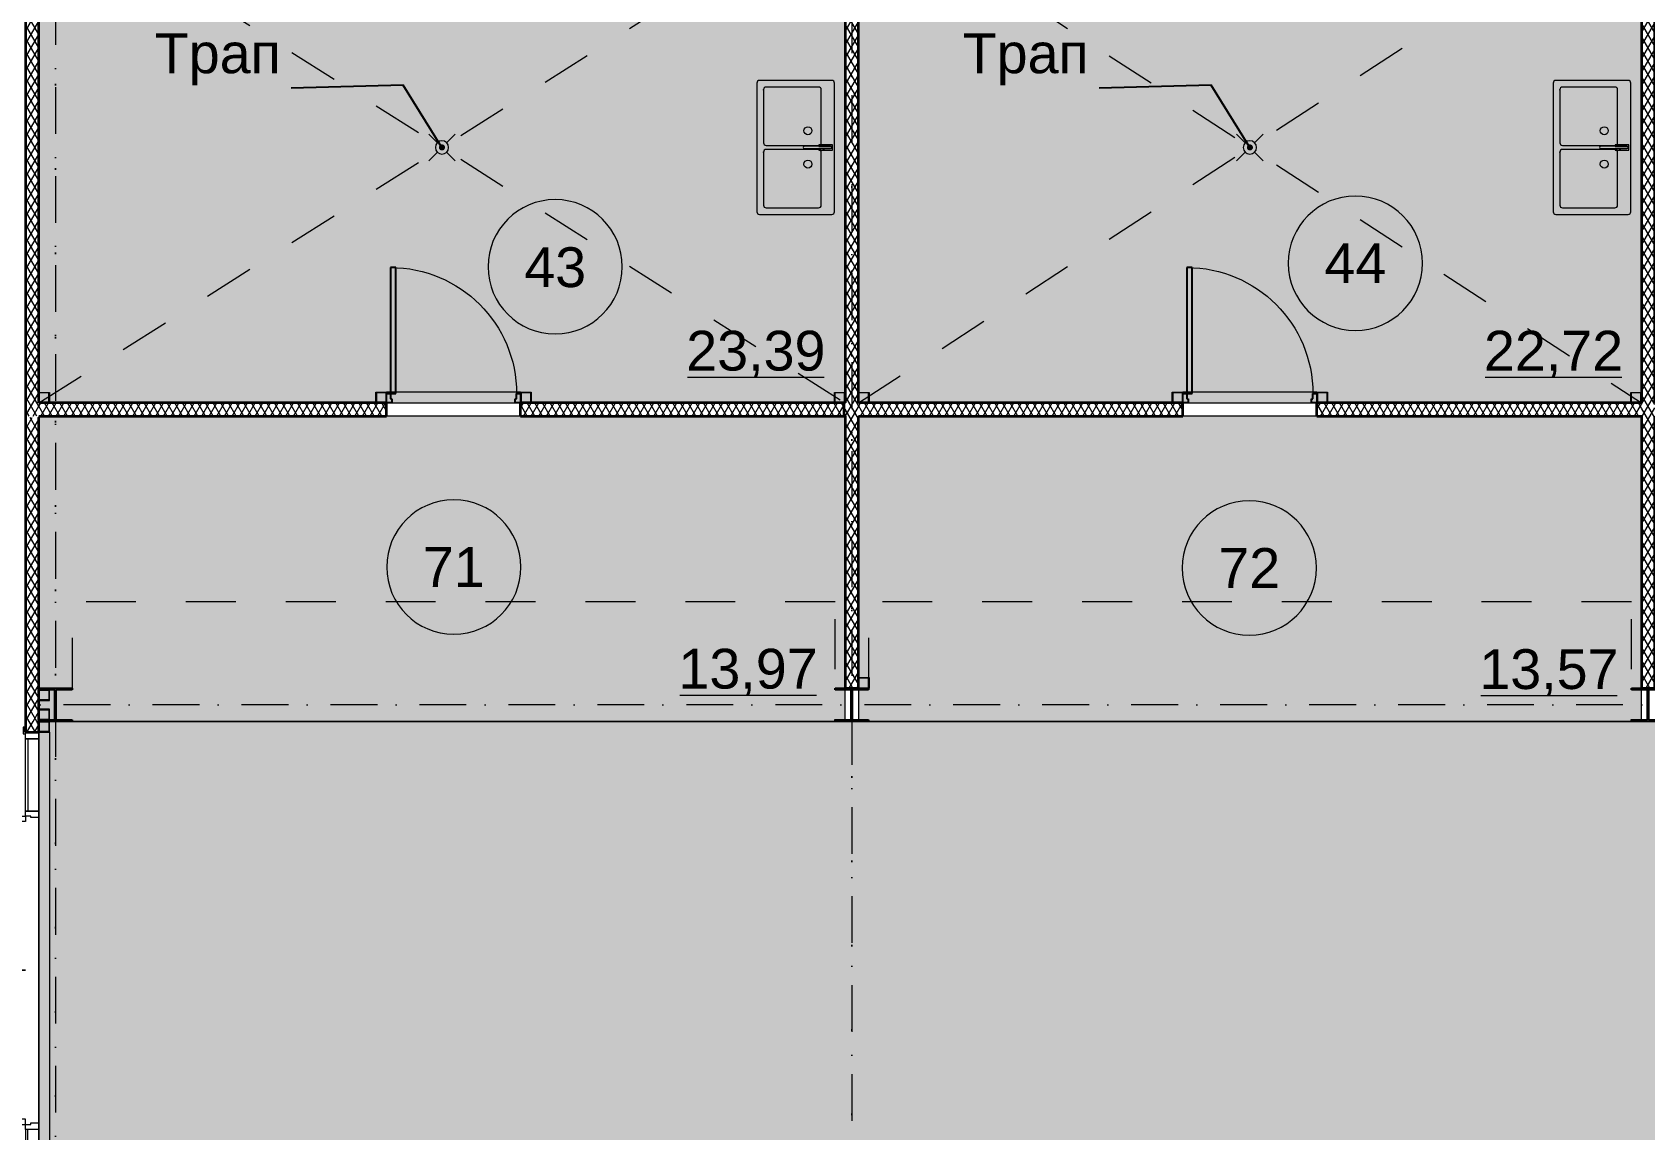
# Model space of a CAD drawing. Header units: millimetres. Extents: x -10605 to 104127, y -15987 to 52426.
# Drawn here: x 51825 to 63975, y 18799 to 27068 of the extents above; entities that cross this region are included whole.
import ezdxf
from ezdxf.enums import TextEntityAlignment as Align

# ---------------------------------------------------------------- set-up
doc = ezdxf.new("R2010")
doc.units = ezdxf.units.MM
doc.header["$MEASUREMENT"] = 0
for name, pattern in [('Dot & Dashed', [670.277762, 352.777767, -176.388884, 0, -141.111112]), ('roto_dd', [752.592, 376.296, -376.296]), ('Крупный пунктир', [634.99999, 0, -634.99999])]:
    doc.linetypes.add(name, pattern=pattern)
for name, color, linetype in [('Двери Archicad', 7, 'Continuous'), ('Зоны', 7, 'Continuous'), ('Металлический каркас здания', 7, 'Continuous'), ('Оси', 7, 'Continuous'), ('Стены', 7, 'Continuous')]:
    doc.layers.add(name, color=color, linetype=linetype)
for name, color, linetype, lineweight in [('Двери Archicad_Ном._пера__3', 7, 'Continuous', 0), ('Двери Archicad_Ном._пера__97', 7, 'Continuous', 35), ('Двери Archicad_Ном._пера__98', 7, 'Continuous', 25), ('Зоны_Ном._пера__38', 171, 'Continuous', 20), ('Зоны_Ном._пера__91', 255, 'Continuous', 0), ('Мебель и  оборудование_Ном._пера__200', 7, 'Continuous', 0), ('Мебель и  оборудование_Ном._пера__99', 7, 'Continuous', 15), ('Металлический каркас здания_Ном._пера__98', 7, 'Continuous', 25), ('Металлический каркас здания_Ном._пера__99', 7, 'Continuous', 15), ('Оси_Ном._пера__200', 7, 'Continuous', 0), ('Паспорта Зон Archicad_Ном._пера__100', 7, 'Continuous', 9), ('Сантехника_Ном._пера__99', 7, 'Continuous', 15), ('Стены _Ном._пера__97', 7, 'Continuous', 35)]:
    doc.layers.add(name, color=color, linetype=linetype, lineweight=lineweight)
doc.layers.add('Зоны_Ном._пера__2', color=7, linetype='Continuous', lineweight=0, true_color=0xc2747474)
doc.styles.add('РЎР“Р•РќР•Р\xa0РР\xa0_РЎРўРР›Р¬_1', font='arial.ttf')
doc.dimstyles.new('СГЕНЕРИР_СТИЛЬ__1', dxfattribs={"dimtxt": 0.18, "dimasz": 91.2, "dimexe": 0.18, "dimexo": 0.0625, "dimgap": 0.09, "dimtad": 0, "dimtih": 1, "dimtoh": 1, "dimdec": 4, "dimzin": 0, "dimdsep": 46, "dimcen": 0.09, "dimadec": 0, "dimazin": 0, "dimtfac": 1, "dimtdec": 4, "dimtmove": 0, "dimatfit": 3, "dimldrblk": 'ARROWHEAD_11', "dimfxl": 1, "dimtolj": 1, "dimtzin": 0, "dimarcsym": 0})
pattern_1 = [(90, (0, 0), (-60, 0), [])]
pattern_2 = [(60, (0, 0), (-43.30127, 25), []), (120, (0, 0), (43.30127, 25), [])]

# ---------------------------------------------------------------- blocks, each defined once
blk = doc.blocks.new('Колонна SHS ГК 27')
at = {"layer": 'Металлический каркас здания_Ном._пера__99', "linetype": 'Continuous', "lineweight": 0, "true_color": 0xffffff}
h = blk.add_hatch(dxfattribs=at)
h.set_pattern_fill('Barabбs_tйglakц_бllу', style=0, pattern_type=2)
h.set_pattern_definition(pattern_1)
h.paths.add_polyline_path([(-40, -40), (40, -40), (40, 40), (-40, 40)])
h.paths.add_polyline_path([(-36.4, -36.4), (-36.4, 36.4), (36.4, 36.4), (36.4, -36.4)], flags=0)
at = {"layer": 'Металлический каркас здания_Ном._пера__99', "color": 7, "linetype": 'Continuous', "lineweight": 15}
for p, q in [((40, 40), (-40, 40)), ((-40, 40), (-40, -40)), ((-36.4, -36.4), (-36.4, 36.4)), ((-36.4, 36.4), (36.4, 36.4)), ((36.4, 36.4), (36.4, -36.4)), ((40, -40), (40, 40)), ((-40, -40), (40, -40)), ((36.4, -36.4), (-36.4, -36.4))]:
    blk.add_line(p, q, dxfattribs=at)
blk = doc.blocks.new('Труба Квадратного Сечения ГК SHS 27_5')
at = {"layer": 'Металлический каркас здания_Ном._пера__99', "color": 7, "linetype": 'Continuous', "lineweight": 15}
for p, q in [((505, 40), (0, 40)), ((0, 40), (0, 0)), ((0, 0), (0, -40)), ((1010, 40), (505, 40)), ((1010, 0), (1010, 40)), ((1010, -40), (1010, 0)), ((0, -40), (505, -40)), ((505, -40), (1010, -40))]:
    blk.add_line(p, q, dxfattribs=at)
blk = doc.blocks.new('Труба Квадратного Сечения ГК SHS 27_9')
at = {"layer": 'Металлический каркас здания_Ном._пера__99', "color": 7, "linetype": 'Continuous', "lineweight": 15}
for p, q in [((1795, 40), (0, 40)), ((0, 40), (0, 0)), ((0, 0), (0, -40)), ((3590, 40), (1795, 40)), ((3590, 0), (3590, 40)), ((3590, -40), (3590, 0)), ((0, -40), (1795, -40)), ((1795, -40), (3590, -40))]:
    blk.add_line(p, q, dxfattribs=at)
blk = doc.blocks.new('Зона подготовки товара_43_62', base_point=(54850, 26475))
at = {"layer": 'Зоны', "linetype": 'Continuous', "lineweight": 0, "true_color": 0x3f3f3f}
blk.add_hatch(color=250, dxfattribs=at).paths.add_polyline_path([(51875, 24275), (57950, 24275), (57950, 28125), (51875, 28125)])
at = {"layer": 'Паспорта Зон Archicad_Ном._пера__100', "color": 7, "linetype": 'Continuous', "lineweight": 9}
blk.add_line((56762, 24470), (57791, 24470), dxfattribs=at)
for start, end in [(0, 180), (180, 0)]:
    blk.add_arc((55765, 25301), 506, start, end, dxfattribs=at)
at = {"layer": 'Паспорта Зон Archicad_Ном._пера__100', "color": 7, "lineweight": 9, "style": 'РЎР“Р•РќР•Р\xa0РР\xa0_РЎРўРР›Р¬_1'}
for tag, p in [('ROOM_NUMBER', (55765, 25298)), ('ROOM_AREA', (57277, 24669))]:
    blk.add_attdef(tag, text='', height=300, dxfattribs=at).set_placement(p, align=Align.MIDDLE_CENTER)
blk = doc.blocks.new('Зона подготовки товара_44_63', base_point=(61000, 26475))
at = {"layer": 'Зоны', "linetype": 'Continuous', "lineweight": 0, "true_color": 0x3f3f3f}
blk.add_hatch(color=250, dxfattribs=at).paths.add_polyline_path([(63950, 28125), (58050, 28125), (58050, 24275), (63950, 24275)])
at = {"layer": 'Паспорта Зон Archicad_Ном._пера__100', "color": 7, "linetype": 'Continuous', "lineweight": 9}
blk.add_line((62773, 24470), (63802, 24470), dxfattribs=at)
for start, end in [(0, 180), (180, 0)]:
    blk.add_arc((61795, 25328), 506, start, end, dxfattribs=at)
at = {"layer": 'Паспорта Зон Archicad_Ном._пера__100', "color": 7, "lineweight": 9, "style": 'РЎР“Р•РќР•Р\xa0РР\xa0_РЎРўРР›Р¬_1'}
for tag, p in [('ROOM_NUMBER', (61795, 25328)), ('ROOM_AREA', (63288, 24669))]:
    blk.add_attdef(tag, text='', height=300, dxfattribs=at).set_placement(p, align=Align.MIDDLE_CENTER)
blk = doc.blocks.new('Торговый зал_98_102', base_point=(66243, 20776))
at = {"layer": 'Зоны_Ном._пера__2', "linetype": 'Continuous', "lineweight": 0, "true_color": 0x1d1d1d}
blk.add_hatch(color=250, dxfattribs=at).paths.add_polyline_path([(51875, 18125), (93775, 18125), (93775, 21875), (51875, 21875)])
at = {"layer": 'Паспорта Зон Archicad_Ном._пера__100', "color": 7, "lineweight": 9, "style": 'РЎР“Р•РќР•Р\xa0РР\xa0_РЎРўРР›Р¬_1'}
for tag, p in [('ROOM_NUMBER', (66583, 20581)), ('ROOM_AREA', (93029, 18555))]:
    blk.add_attdef(tag, text='', height=300, dxfattribs=at).set_placement(p, align=Align.MIDDLE_CENTER)
blk = doc.blocks.new('Выставочная зона_71_125', base_point=(56272, 23607))
at = {"layer": 'Зоны_Ном._пера__38', "linetype": 'Continuous', "lineweight": 0, "true_color": 0x1f1f3f}
blk.add_hatch(color=179, dxfattribs=at).paths.add_polyline_path([(57950, 24175), (51875, 24175), (51875, 21875), (57950, 21875)])
at = {"layer": 'Паспорта Зон Archicad_Ном._пера__100', "color": 7, "linetype": 'Continuous', "lineweight": 9}
blk.add_line((56704, 22072), (57734, 22072), dxfattribs=at)
for start, end in [(0, 180), (180, 0)]:
    blk.add_arc((55002, 23038), 506, start, end, dxfattribs=at)
at = {"layer": 'Паспорта Зон Archicad_Ном._пера__100', "color": 7, "lineweight": 9, "style": 'РЎР“Р•РќР•Р\xa0РР\xa0_РЎРўРР›Р¬_1'}
for tag, p in [('ROOM_NUMBER', (55002, 23038)), ('ROOM_AREA', (57219, 22272))]:
    blk.add_attdef(tag, text='', height=300, dxfattribs=at).set_placement(p, align=Align.MIDDLE_CENTER)
blk = doc.blocks.new('Выставочная зона_72_126', base_point=(62217, 23619))
at = {"layer": 'Зоны_Ном._пера__38', "linetype": 'Continuous', "lineweight": 0, "true_color": 0x1f1f3f}
blk.add_hatch(color=179, dxfattribs=at).paths.add_polyline_path([(58050, 24175), (58050, 21875), (63950, 21875), (63950, 24175)])
at = {"layer": 'Паспорта Зон Archicad_Ном._пера__100', "color": 7, "linetype": 'Continuous', "lineweight": 9}
blk.add_line((62739, 22069), (63768, 22069), dxfattribs=at)
for start, end in [(0, 180), (180, 0)]:
    blk.add_arc((60995, 23031), 506, start, end, dxfattribs=at)
at = {"layer": 'Паспорта Зон Archicad_Ном._пера__100', "color": 7, "lineweight": 9, "style": 'РЎР“Р•РќР•Р\xa0РР\xa0_РЎРўРР›Р¬_1'}
for tag, p in [('ROOM_NUMBER', (60995, 23031)), ('ROOM_AREA', (63253, 22269))]:
    blk.add_attdef(tag, text='', height=300, dxfattribs=at).set_placement(p, align=Align.MIDDLE_CENTER)
blk = doc.blocks.new('Двупольная Дверь с Боковыми Панелями и Фрамугой 27')
at = {"layer": 'Двери Archicad_Ном._пера__3', "color": 7, "linetype": 'Continuous', "lineweight": 0}
for p, q in [((-1162, 1162), (-1162, 1092)), ((-1122, 1162), (-1162, 1162)), ((-1122, 1092), (-1122, 1162)), ((1122, 1092), (1122, 1162)), ((1122, 1162), (1162, 1162)), ((1162, 1162), (1162, 1092)), ((-1162, 1092), (-1122, 1092)), ((-1142, 1092), (-1142, 70)), ((1162, 1092), (1122, 1092)), ((1142, 1092), (1142, 70)), ((-1832, 0), (-1832, 19)), ((-1832, 19), (-1782, 19)), ((-1782, 0), (-1832, 0)), ((-1795, 0), (-1832, 0)), ((-1795, 0), (-1832, 0)), ((-1745, 0), (-1795, 0)), ((-1795, 0), (-1795, -100)), ((-1795, 0), (-1795, -100)), ((-1795, 0), (-1795, -100)), ((-1782, 19), (-1782, 0)), ((-1745, -100), (-1745, 0)), ((-1162, 0), (-1200, 0)), ((-1200, 0), (-1200, -100)), ((-1122, 70), (-1162, 70)), ((-1162, 70), (-1162, 0)), ((-1162, -40), (-1162, 0)), ((-1162, 0), (-1122, 0)), ((-1122, 0), (-1122, 70)), ((1122, 0), (1122, 70)), ((1122, 70), (1162, 70)), ((1162, 0), (1122, 0)), ((1162, 70), (1162, 0)), ((1200, 0), (1162, 0)), ((1162, 0), (1162, -40)), ((1200, -100), (1200, 0)), ((1795, 0), (1745, 0)), ((1745, 0), (1745, -100)), ((1782, 19), (1832, 19)), ((1782, 0), (1782, 19)), ((1832, 0), (1782, 0)), ((1795, -100), (1795, 0)), ((1795, 0), (1795, -100)), ((1795, 0), (1795, -100)), ((1795, 0), (1832, 0)), ((1795, 0), (1832, 0)), ((1832, 19), (1832, 0)), ((-1795, -100), (-1745, -100)), ((-1745, -18), (-1200, -18)), ((-1200, -100), (-1745, -100)), ((-1200, -100), (-1150, -100)), ((-1150, -40), (-1162, -40)), ((-1150, -100), (-1150, -40)), ((1162, -40), (1150, -40)), ((1150, -40), (1150, -100)), ((1150, -100), (1200, -100)), ((1745, -18), (1200, -18)), ((1745, -100), (1200, -100)), ((1745, -100), (1795, -100))]:
    blk.add_line(p, q, dxfattribs=at)
at = {"layer": 'Двери Archicad_Ном._пера__3', "color": 7, "linetype": 'Continuous', "lineweight": 0, "flags": 128}
for points in [[(-1162, 1092), (-1162, 70), (-1142, 70), (-1142, 1092)], [(-1142, 1092), (-1142, 70), (-1122, 70), (-1122, 1092)], [(1142, 1092), (1142, 70), (1122, 70), (1122, 1092)], [(1162, 1092), (1162, 70), (1142, 70), (1142, 1092)], [(-1200, 0), (-1745, 0), (-1745, -100), (-1200, -100)], [(1745, -100), (1200, -100), (1200, 0), (1745, 0)]]:
    blk.add_lwpolyline(points, close=True, dxfattribs=at)
at = {"layer": 'Двери Archicad_Ном._пера__3', "color": 7, "linetype": 'Continuous', "lineweight": 0}
for centre, start, end in [((-1162, 0), 0, 90), ((1162, 0), 90, 180)]:
    blk.add_arc(centre, 1162, start, end, dxfattribs=at)
blk = doc.blocks.new('Стена_15', base_point=(51875, 21875))
at = {"layer": 'Стены', "linetype": 'Continuous', "lineweight": 0, "true_color": 0x000000}
h = blk.add_hatch(dxfattribs=at)
h.set_pattern_fill('Batt_Insulation__3_', color=18, style=0, pattern_type=2)
h.set_pattern_definition(pattern_2)
h.paths.add_polyline_path([(51775, 21795), (51875, 21795), (51875, 21875), (51775, 21875)])
h = blk.add_hatch(dxfattribs=at)
h.set_pattern_fill('Batt_Insulation__3_', color=18, style=0, pattern_type=2)
h.set_pattern_definition(pattern_2)
h.paths.add_polyline_path([(51775, 15835), (51875, 15835), (51875, 18205), (51775, 18205)])
h = blk.add_hatch(dxfattribs=at)
h.set_pattern_fill('Batt_Insulation__3_', color=18, style=0, pattern_type=2)
h.set_pattern_definition(pattern_2)
h.paths.add_polyline_path([(51775, 15825), (51775, 11775), (51875, 11775), (51875, 15825)])
at = {"layer": 'Стены _Ном._пера__97', "color": 7, "linetype": 'Continuous', "lineweight": 35}
for p, q in [((51775, 21795), (51775, 21832)), ((51775, 21795), (51875, 21795)), ((51775, 18205), (51775, 18168)), ((51775, 18205), (51875, 18205))]:
    blk.add_line(p, q, dxfattribs=at)
at = {"layer": 'Стены _Ном._пера__97', "color": 7, "linetype": 'Continuous', "lineweight": 35, "flags": 128}
for points in [[(51775, 21875), (51775, 21795)], [(51875, 21795), (51875, 21875)], [(51775, 18205), (51775, 11875)], [(51875, 15835), (51875, 18205)], [(51875, 11875), (51875, 15725)]]:
    blk.add_lwpolyline(points, dxfattribs=at)
at = {"layer": 'Двери Archicad_Ном._пера__3', "color": 7, "linetype": 'Continuous', "lineweight": 0, "xscale": -1, "zscale": 1000, "rotation": 90}
blk.add_blockref('Двупольная Дверь с Боковыми Панелями и Фрамугой 27', (51775, 20000), dxfattribs=at)
blk = doc.blocks.new('Однопольная Дверь 27_2')
at = {"layer": 'Двери Archicad_Ном._пера__3', "color": 7, "linetype": 'Continuous', "lineweight": 0}
blk.add_arc((475, 0), 950, 90, 180, dxfattribs=at)
at = {"layer": 'Двери Archicad_Ном._пера__97', "color": 7, "linetype": 'Continuous', "lineweight": 35}
for p, q in [((-505, -170), (-505, -70)), ((505, -170), (505, -70))]:
    blk.add_line(p, q, dxfattribs=at)
at = {"layer": 'Двери Archicad_Ном._пера__98', "color": 7, "linetype": 'Continuous', "lineweight": 25}
for p, q in [((435, 0), (435, 950)), ((435, 950), (475, 950)), ((475, 950), (475, 0)), ((-475, 0), (-505, 0)), ((-505, 0), (-505, -70)), ((-475, -40), (-475, 0)), ((475, 0), (435, 0)), ((505, 0), (475, 0)), ((475, 0), (475, -40)), ((505, -70), (505, 0)), ((-505, -70), (-465, -70)), ((-465, -40), (-475, -40)), ((-465, -70), (-465, -40)), ((475, -40), (465, -40)), ((465, -40), (465, -70)), ((465, -70), (505, -70))]:
    blk.add_line(p, q, dxfattribs=at)
blk = doc.blocks.new('Стена_108', base_point=(93825, 24225))
at = {"layer": 'Стены', "linetype": 'Continuous', "lineweight": 0, "true_color": 0x000000}
h = blk.add_hatch(dxfattribs=at)
h.set_pattern_fill('Batt_Insulation__3_', color=18, style=0, pattern_type=2)
h.set_pattern_definition(pattern_2)
h.paths.add_polyline_path([(54495, 24275), (51875, 24275), (51875, 24175), (54495, 24175)])
h = blk.add_hatch(dxfattribs=at)
h.set_pattern_fill('Batt_Insulation__3_', color=18, style=0, pattern_type=2)
h.set_pattern_definition(pattern_2)
h.paths.add_polyline_path([(57940, 24275), (55505, 24275), (55505, 24175), (57940, 24175)])
h = blk.add_hatch(dxfattribs=at)
h.set_pattern_fill('Batt_Insulation__3_', color=18, style=0, pattern_type=2)
h.set_pattern_definition(pattern_2)
h.paths.add_polyline_path([(57950, 24175), (57950, 24275), (57940, 24275), (57940, 24175)])
h = blk.add_hatch(dxfattribs=at)
h.set_pattern_fill('Batt_Insulation__3_', color=18, style=0, pattern_type=2)
h.set_pattern_definition(pattern_2)
h.paths.add_polyline_path([(60495, 24275), (58050, 24275), (58050, 24175), (60495, 24175)])
h = blk.add_hatch(dxfattribs=at)
h.set_pattern_fill('Batt_Insulation__3_', color=18, style=0, pattern_type=2)
h.set_pattern_definition(pattern_2)
h.paths.add_polyline_path([(63950, 24275), (61505, 24275), (61505, 24175), (63950, 24175)])
at = {"layer": 'Стены _Ном._пера__97', "color": 7, "linetype": 'Continuous', "lineweight": 35}
for p, q in [((54495, 24175), (54495, 24275)), ((55505, 24175), (55505, 24275)), ((57940, 24275), (57940, 24175)), ((60495, 24175), (60495, 24275)), ((61505, 24175), (61505, 24275))]:
    blk.add_line(p, q, dxfattribs=at)
at = {"layer": 'Стены _Ном._пера__97', "color": 7, "linetype": 'Continuous', "lineweight": 35, "flags": 128}
for points in [[(54495, 24275), (51875, 24275)], [(57940, 24275), (55505, 24275)], [(60495, 24275), (58050, 24275)], [(63950, 24275), (61505, 24275)], [(51875, 24175), (54495, 24175)], [(55505, 24175), (57940, 24175)], [(58050, 24175), (60495, 24175)], [(61505, 24175), (63950, 24175)]]:
    blk.add_lwpolyline(points, dxfattribs=at)
at = {"layer": 'Двери Archicad', "color": 7, "linetype": 'Continuous', "lineweight": 50, "xscale": -1, "zscale": 1000}
for p in [(55000, 24345), (61000, 24345)]:
    blk.add_blockref('Однопольная Дверь 27_2', p, dxfattribs=at)
blk = doc.blocks.new('Стена_127', base_point=(64000, 22125))
at = {"layer": 'Стены', "linetype": 'Continuous', "lineweight": 0, "true_color": 0x000000}
h = blk.add_hatch(dxfattribs=at)
h.set_pattern_fill('Batt_Insulation__3_', color=18, style=0, pattern_type=2)
h.set_pattern_definition(pattern_2)
h.paths.add_polyline_path([(64050, 22125), (64050, 27875), (63950, 27875), (63950, 22125)])
at = {"layer": 'Стены _Ном._пера__97', "color": 7, "linetype": 'Continuous', "lineweight": 35, "flags": 128}
for points in [[(64050, 27875), (63950, 27875)], [(63950, 27875), (63950, 24275)], [(64050, 24275), (64050, 27875)], [(63950, 24175), (63950, 22125)], [(64050, 22125), (64050, 24175)], [(63950, 22125), (64050, 22125)]]:
    blk.add_lwpolyline(points, dxfattribs=at)
blk = doc.blocks.new('Стена_130', base_point=(58000, 22125))
at = {"layer": 'Стены', "linetype": 'Continuous', "lineweight": 0, "true_color": 0x000000}
h = blk.add_hatch(dxfattribs=at)
h.set_pattern_fill('Batt_Insulation__3_', color=18, style=0, pattern_type=2)
h.set_pattern_definition(pattern_2)
h.paths.add_polyline_path([(58050, 22125), (58050, 27875), (57950, 27875), (57950, 22125)])
at = {"layer": 'Стены _Ном._пера__97', "color": 7, "linetype": 'Continuous', "lineweight": 35, "flags": 128}
for points in [[(58050, 27875), (57950, 27875)], [(57950, 27875), (57950, 24275)], [(58050, 24275), (58050, 27875)], [(57950, 24175), (57950, 22125)], [(58050, 22125), (58050, 24175)], [(57950, 22125), (58050, 22125)]]:
    blk.add_lwpolyline(points, dxfattribs=at)
blk = doc.blocks.new('Стена_309', base_point=(51875, 28225))
at = {"layer": 'Стены', "linetype": 'Continuous', "lineweight": 0, "true_color": 0x000000}
h = blk.add_hatch(dxfattribs=at)
h.set_pattern_fill('Batt_Insulation__3_', color=18, style=0, pattern_type=2)
h.set_pattern_definition(pattern_2)
h.paths.add_polyline_path([(51875, 24175), (51875, 28225), (51775, 28225), (51775, 24175)])
h = blk.add_hatch(dxfattribs=at)
h.set_pattern_fill('Batt_Insulation__3_', color=18, style=0, pattern_type=2)
h.set_pattern_definition(pattern_2)
h.paths.add_polyline_path([(51775, 24165), (51775, 21875), (51875, 21875), (51875, 24165)])
at = {"layer": 'Стены _Ном._пера__97', "color": 7, "linetype": 'Continuous', "lineweight": 35, "flags": 128}
for points in [[(51775, 28125), (51775, 21875)], [(51875, 24275), (51875, 28125)], [(51875, 21875), (51875, 24165)]]:
    blk.add_lwpolyline(points, dxfattribs=at)
blk = doc.blocks.new('Колонна Универсальная 27')
at = {"layer": 'Металлический каркас здания_Ном._пера__98', "linetype": 'Continuous', "lineweight": 0, "true_color": 0xffffff}
h = blk.add_hatch(dxfattribs=at)
h.set_pattern_fill('Barabбs_tйglakц_бllу', style=0, pattern_type=2)
h.set_pattern_definition(pattern_1)
h.paths.add_polyline_path([(-125, -125), (125, -125), (125, -113), (4, -113), (4, 113), (125, 113), (125, 125), (-125, 125), (-125, 113), (-4, 113), (-4, -113), (-125, -113)])
at = {"layer": 'Металлический каркас здания_Ном._пера__98', "color": 7, "linetype": 'Continuous', "lineweight": 25}
for p, q in [((125, 125), (-125, 125)), ((-125, 125), (-125, 113)), ((125, 113), (125, 125)), ((-125, 113), (-4, 113)), ((-4, 113), (-4, -113)), ((4, -113), (4, 113)), ((4, 113), (125, 113)), ((-4, -113), (-125, -113)), ((-125, -113), (-125, -125)), ((125, -113), (4, -113)), ((125, -125), (125, -113)), ((-125, -125), (125, -125))]:
    blk.add_line(p, q, dxfattribs=at)
blk = doc.blocks.new('Стандартный Маркер Сетки')
at = {"layer": 'Оси_Ном._пера__200', "color": 7, "linetype": 'Dot & Dashed', "lineweight": 0}
blk.add_line((0, 0), (107805, 0), dxfattribs=at)
at = {"layer": 'Оси_Ном._пера__200', "color": 7, "lineweight": 0, "style": 'РЎР“Р•РќР•Р\xa0РР\xa0_РЎРўРР›Р¬_1'}
blk.add_attdef('AC_MarkerText_1', text='', height=300, dxfattribs=at).set_placement((108205, 150), align=Align.TOP_CENTER)
blk = doc.blocks.new('Двутавp К 26020-83 27_4')
at = {"layer": 'Металлический каркас здания_Ном._пера__98', "color": 7, "linetype": 'Крупный пунктир', "lineweight": 25}
blk.add_line((0, 0), (39750, 0), dxfattribs=at)
blk = doc.blocks.new('Двутавp К 26020-83 27')
at = {"layer": 'Металлический каркас здания_Ном._пера__98', "color": 7, "linetype": 'Крупный пунктир', "lineweight": 25}
blk.add_line((0, 0), (39875, 0), dxfattribs=at)
blk = doc.blocks.new('Мойка Обычная 27')
at = {"layer": 'Сантехника_Ном._пера__99', "color": 7, "linetype": 'Continuous', "lineweight": 15}
for p, q in [((50, 465), (50, 70)), ((470, 485), (70, 485)), ((490, 70), (490, 465)), ((520, 465), (520, 70)), ((940, 485), (540, 485)), ((960, 70), (960, 465)), ((70, 50), (470, 50)), ((540, 50), (940, 50))]:
    blk.add_line(p, q, dxfattribs=at)
at = {"layer": 'Сантехника_Ном._пера__99', "color": 7, "linetype": 'Continuous', "lineweight": 15, "flags": 128}
for points in [[(20, 0), (990, 0, 0.414214), (1010, 20), (1010, 565, 0.414214), (990, 585), (20, 585, 0.414214), (0, 565), (0, 20, 0.414214)], [(485, 504), (496, 504), (496, 555, -1), (514, 555), (514, 504), (525, 504), (525, 569), (485, 569)], [(496, 357, 1), (514, 357), (514, 555, 1), (496, 555)]]:
    blk.add_lwpolyline(points, format="xyb", close=True, dxfattribs=at)
for points in [[(485, 468), (496, 468), (496, 503), (485, 503)], [(525, 468), (525, 503), (514, 503), (514, 468)]]:
    blk.add_lwpolyline(points, close=True, dxfattribs=at)
at = {"layer": 'Сантехника_Ном._пера__99', "color": 7, "linetype": 'Continuous', "lineweight": 15}
for centre in [(379, 385), (631, 385)]:
    blk.add_circle(centre, 30, dxfattribs=at)
for centre, start, end in [((70, 465), 90, 180), ((470, 465), 0, 90), ((540, 465), 90, 180), ((940, 465), 0, 90), ((70, 70), 180, 270), ((470, 70), 270, 0), ((540, 70), 180, 270), ((940, 70), 270, 0)]:
    blk.add_arc(centre, 20, start, end, dxfattribs=at)
for p in [(70, 50), (540, 50)]:
    blk.add_point(p, dxfattribs=at)
blk = doc.blocks.new('Символ Трапа в Полу 27')
at = {"layer": 'Мебель и  оборудование_Ном._пера__99', "color": 7, "linetype": 'Continuous', "lineweight": 15}
for p, q in [((65, 135), (0, 200)), ((135, 135), (200, 200)), ((65, 65), (0, 0)), ((135, 65), (200, 0))]:
    blk.add_line(p, q, dxfattribs=at)
at = {"layer": 'Мебель и  оборудование_Ном._пера__99', "color": 7, "linetype": 'Continuous', "lineweight": 15, "flags": 128}
blk.add_lwpolyline([(150, 100, 1), (50, 100, 1)], format="xyb", close=True, dxfattribs=at)
blk = doc.blocks.new('ARROWHEAD_11')
at = {"color": 0, "linetype": 'Continuous', "lineweight": 0}
blk.add_line((0, 0), (-1, 0), dxfattribs=at)
at = {"color": 0, "linetype": 'Continuous', "lineweight": 0, "const_width": 0.25, "flags": 128}
blk.add_lwpolyline([(-0.125, 0, 1), (0.125, 0, 1)], format="xyb", close=True, dxfattribs=at)
blk = doc.blocks.new('Стандартный Маркер Сетки_5')
at = {"layer": 'Оси_Ном._пера__200', "color": 7, "linetype": 'Dot & Dashed', "lineweight": 0}
blk.add_line((0, 0), (55249, 0), dxfattribs=at)
at = {"layer": 'Оси_Ном._пера__200', "color": 7, "lineweight": 0, "style": 'РЎР“Р•РќР•Р\xa0РР\xa0_РЎРўРР›Р¬_1'}
blk.add_attdef('AC_MarkerText_1', text='', height=300, rotation=90, dxfattribs=at).set_placement((55430, -69), align=Align.TOP_CENTER)
blk = doc.blocks.new('Стандартный Маркер Сетки_4')
at = {"layer": 'Оси_Ном._пера__200', "color": 7, "linetype": 'Dot & Dashed', "lineweight": 0}
blk.add_line((0, 0), (55187, 0), dxfattribs=at)
at = {"layer": 'Оси_Ном._пера__200', "color": 7, "lineweight": 0, "style": 'РЎР“Р•РќР•Р\xa0РР\xa0_РЎРўРР›Р¬_1'}
blk.add_attdef('AC_MarkerText_1', text='', height=300, rotation=90, dxfattribs=at).set_placement((55368, -69), align=Align.TOP_CENTER)

msp = doc.modelspace()

# ---------------------------------------------------------------- linework, layer by layer
at = {"layer": 'Зоны_Ном._пера__2', "color": 8, "linetype": 'Continuous', "lineweight": 0, "true_color": 0x747474, "flags": 128}
msp.add_lwpolyline([(51875, 18125), (93775, 18125), (93775, 21875.00005), (51875, 21875.00005)], close=True, dxfattribs=at)
at = {"layer": 'Зоны_Ном._пера__38', "color": 171, "linetype": 'Continuous', "lineweight": 20, "flags": 128}
for points in [[(57949.99994, 24175.00005), (51875, 24175.00005), (51875, 21875.00005), (57949.99994, 21875.00005)], [(58049.99994, 24175.00005), (58049.99994, 21875.00005), (63950, 21875.00005), (63950, 24175.00005)]]:
    msp.add_lwpolyline(points, close=True, dxfattribs=at)
at = {"layer": 'Зоны_Ном._пера__91', "color": 255, "linetype": 'Continuous', "lineweight": 0, "flags": 128}
for points in [[(51875, 24274.50005), (57949.99994, 24274.50005), (57949.99994, 28125.00005), (51875, 28125.00005)], [(63949.99994, 28125.00005), (58049.99994, 28125.00005), (58049.99994, 24274.50005), (63949.99994, 24274.50005)]]:
    msp.add_lwpolyline(points, close=True, dxfattribs=at)
at = {"layer": 'Мебель и  оборудование_Ном._пера__200', "color": 7, "linetype": 'roto_dd', "lineweight": 0, "flags": 128}
for points in [[(51875, 28125.00005), (57949.99994, 24274.50005)], [(51875, 24274.50005), (57949.99994, 28125.00005)], [(58049.99989, 28125.00005), (63949.99994, 24274.50005)], [(58049.99989, 24274.50005), (63949.99994, 28125.00005)]]:
    msp.add_lwpolyline(points, dxfattribs=at)
for points in [[(57875.02889, 22775.00012), (52125, 22775.00012), (52125, 21875.00012), (57875.02889, 21875.00012)], [(63874.99986, 22775.00012), (58124.97097, 22775.00012), (58124.97097, 21875.00012), (63874.99986, 21875.00012)]]:
    msp.add_lwpolyline(points, close=True, dxfattribs=at)

# ---------------------------------------------------------------- block references
at = {"layer": 'Зоны', "color": 7, "linetype": 'Continuous', "lineweight": 9}
for name, p, values in [('Зона подготовки товара_43_62', (54850.35747, 26474.50005), {'ROOM_NUMBER': '43', 'ROOM_AREA': '23,39'}), ('Зона подготовки товара_44_63', (60999.99994, 26474.50005), {'ROOM_NUMBER': '44', 'ROOM_AREA': '22,72'}), ('Выставочная зона_71_125', (56271.74305, 23607.41785), {'ROOM_NUMBER': '71', 'ROOM_AREA': '13,97'}), ('Выставочная зона_72_126', (62217.19423, 23619.18228), {'ROOM_NUMBER': '72', 'ROOM_AREA': '13,57'})]:
    msp.add_blockref(name, p, dxfattribs=at).add_auto_attribs(values)
msp.add_blockref('Торговый зал_98_102', (66242.67673, 20775.72296), dxfattribs=at)
at = {"layer": 'Мебель и  оборудование_Ном._пера__99', "color": 7, "linetype": 'Continuous', "lineweight": 15, "zscale": 1000, "rotation": 90}
for p in [(55012.49997, 26099.75005), (61099.99992, 26099.75005)]:
    msp.add_blockref('Символ Трапа в Полу 27', p, dxfattribs=at)
at = {"layer": 'Металлический каркас здания', "color": 7, "linetype": 'Continuous', "lineweight": 9, "xscale": -1, "zscale": 1000, "rotation": 270}
msp.add_blockref('Двутавp К 26020-83 27', (52000, 0), dxfattribs=at)
at = {"layer": 'Металлический каркас здания', "color": 7, "linetype": 'Continuous', "lineweight": 9, "zscale": 1000, "rotation": 270}
msp.add_blockref('Двутавp К 26020-83 27_4', (58000.00006, 39875.00005), dxfattribs=at)
at = {"layer": 'Металлический каркас здания_Ном._пера__98', "color": 7, "linetype": 'Continuous', "lineweight": 25, "xscale": -1, "zscale": 1000}
for p in [(52000, 22000.00005), (58000.21556, 22000.04444), (64000, 22000.00005)]:
    msp.add_blockref('Колонна Универсальная 27', p, dxfattribs=at)
at = {"layer": 'Металлический каркас здания_Ном._пера__99', "color": 7, "linetype": 'Continuous', "lineweight": 15, "xscale": -1, "zscale": 1000}
for p in [(51915.00014, 24314.50005), (54455.00014, 24315.00005), (55545.00014, 24315.00005), (57910.00014, 24314.50005), (58090.00009, 24314.50005), (60455.00014, 24315.00005), (61545.00014, 24315.00005), (63910.00014, 24314.50005), (58089.99994, 22165.00005)]:
    msp.add_blockref('Колонна SHS ГК 27', p, dxfattribs=at)
at = {"layer": 'Металлический каркас здания_Ном._пера__99', "color": 7, "linetype": 'Continuous', "lineweight": 15, "zscale": 1000}
for p in [(54495.00014, 24315.00005), (60495.00014, 24315.00005)]:
    msp.add_blockref('Труба Квадратного Сечения ГК SHS 27_5', p, dxfattribs=at)
for p, rotation in [((51915, 22073.00005), 180), ((51915, 21927.00005), 180), ((51915, 21835.00012), 90)]:
    msp.add_blockref('Колонна SHS ГК 27', p, dxfattribs=dict(at, rotation=rotation))
at = {"layer": 'Металлический каркас здания_Ном._пера__99', "color": 7, "linetype": 'Continuous', "lineweight": 15, "xscale": -1, "zscale": 1000, "rotation": 270}
msp.add_blockref('Труба Квадратного Сечения ГК SHS 27_9', (51915, 18205), dxfattribs=at)
at = {"layer": 'Оси', "color": 8, "linetype": 'Continuous', "lineweight": 0, "true_color": 0x747474, "zscale": 1000, "rotation": 270}
for name, p in [('Стандартный Маркер Сетки_5', (52000.00007, 40061.92808)), ('Стандартный Маркер Сетки_4', (58000, 40000.00005))]:
    msp.add_blockref(name, p, dxfattribs=at)
at = {"layer": 'Оси', "color": 8, "linetype": 'Continuous', "lineweight": 0, "true_color": 0x747474, "xscale": -1, "zscale": 1000}
msp.add_blockref('Стандартный Маркер Сетки', (98000.00007, 22000.00005), dxfattribs=at)
at = {"layer": 'Сантехника_Ном._пера__99', "color": 7, "linetype": 'Continuous', "lineweight": 15, "zscale": 1000, "rotation": 270}
for p in [(57285.00014, 26705.00012), (63285.00014, 26705.00012)]:
    msp.add_blockref('Мойка Обычная 27', p, dxfattribs=at)
at = {"layer": 'Стены', "color": 7, "lineweight": 35}
for name, p in [('Стена_309', (51875, 28225.00002)), ('Стена_130', (57999.99994, 22125.00005)), ('Стена_127', (63999.99994, 22125.00005)), ('Стена_108', (93825, 24225.00005)), ('Стена_15', (51875, 21875.00012))]:
    msp.add_blockref(name, p, dxfattribs=at)

# ---------------------------------------------------------------- texts
at = {"layer": 'Мебель и  оборудование_Ном._пера__200', "color": 7, "linetype": 'Continuous', "lineweight": 0, "char_height": 300, "attachment_point": 7, "style": 'РЎР“Р•РќР•Р\xa0РР\xa0_РЎРўРР›Р¬_1'}
for insert in [(52748.48332, 26668.35049), (58835.98327, 26668.35049)]:
    msp.add_mtext('\\A1;{\\pql;\\fArial|b0|i0|c204|p0;\\W1.000000;Трап}', dxfattribs=dict(at, insert=insert))

# ---------------------------------------------------------------- leaders
at = {"layer": 'Мебель и  оборудование_Ном._пера__200', "color": 7, "linetype": 'Continuous', "lineweight": 0, "annotation_type": 0, "has_hookline": 1, "hookline_direction": 1, "text_width": 910.8}
for points in [[(54912.49997, 26199.75005), (54620.44525, 26668.35049), (53777.12232, 26647.25632)], [(60999.99992, 26199.75005), (60707.94519, 26668.35049), (59864.62227, 26647.25632)]]:
    msp.add_leader(points, dimstyle='СГЕНЕРИР_СТИЛЬ__1', dxfattribs=at)

doc.saveas('drawing.dxf')
